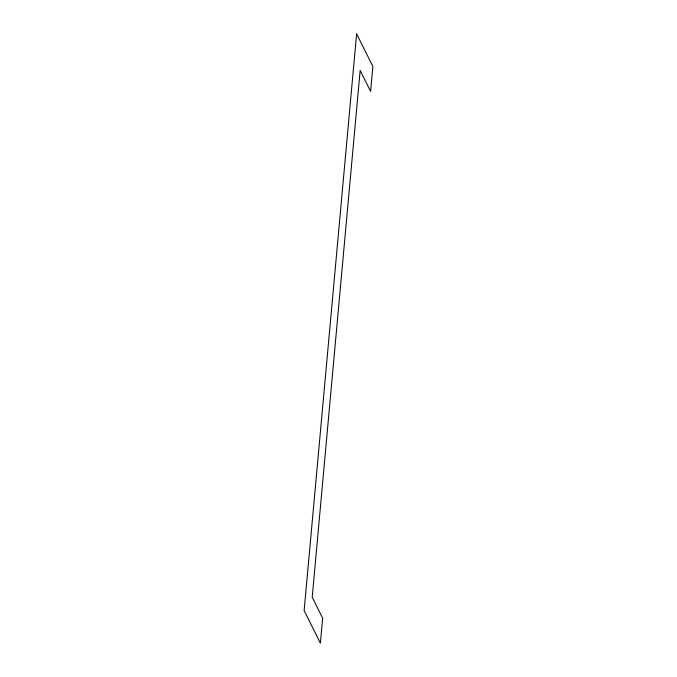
<?xml version="1.0" encoding="UTF-8"?>
<svg xmlns="http://www.w3.org/2000/svg" width="677" height="677" viewBox="0 0 677 677"><rect width="100%" height="100%" fill="white"/><g stroke="black" fill="none" stroke-linecap="round" stroke-linejoin="round"><path stroke-width="1.02" d="M356.618 33.85L304.134 610.561L320.382 643.15L322.658 618.186L312.207 597.232L360.147 70.45L370.598 91.403L372.866 66.439L356.618 33.85"/></g></svg>
